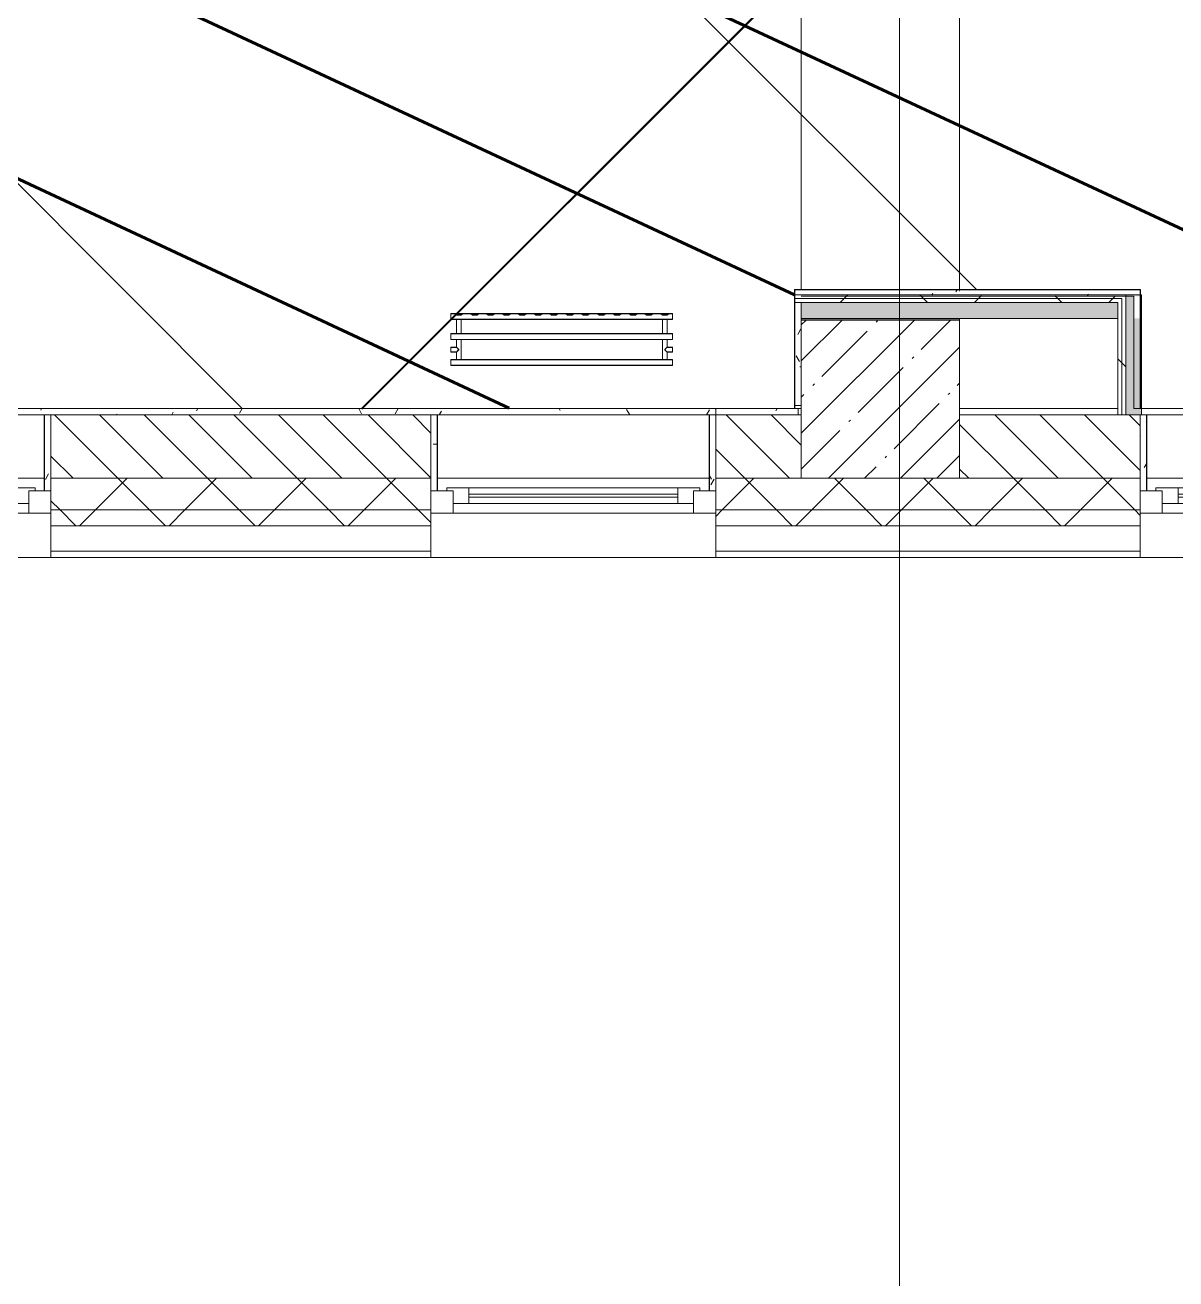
# Model space of a CAD drawing. Header units: millimetres. Extents: x -164500 to 426394, y -23753 to 102118.
# Drawn here: x 226671 to 230305, y 1020 to 4981 of the extents above; entities that cross this region are included whole.
import ezdxf

# ---------------------------------------------------------------- set-up
doc = ezdxf.new("R2010")
doc.units = ezdxf.units.MM
doc.linetypes.add('Осевая', pattern=[6350, 1270, -952.5, 3175, -952.5])
for name, color, linetype, lineweight in [('0) шлифовка', 5, 'Continuous', 60), ('5.3) Л-7 Линолеум 4 вып', 230, 'Continuous', 30), ('A-FLOR', 7, 'Continuous', 9), ('A-GLAZ', 7, 'Continuous', 9), ('A-GLAZ-1', 7, 'Continuous', 5), ('A-WALL', 7, 'Continuous', 5), ('I-WALL', 7, 'Continuous', 5), ('S-COLS', 7, 'Continuous', 9), ('S-COLS-1', 7, 'Continuous', 5), ('Оси', 7, 'Continuous', 9), ('Оси-2', 7, 'Осевая', 9)]:
    doc.layers.add(name, color=color, linetype=linetype, lineweight=lineweight)
for name, color, linetype in [('2) защита вин плитк', 6, 'Continuous'), ('3.1) Наливной пол', 3, 'Continuous'), ('3.2.3) Нал-ой пол 4 вып', 3, 'Continuous')]:
    doc.layers.add(name, color=color, linetype=linetype)
for name, color, linetype, lineweight, true_color in [('A-WALL-1', 9, 'Continuous', 5, 0x808080), ('A-WALL-FNSH-1', 9, 'Continuous', 5, 0x808080), ('M-EQPM-1', 7, 'Continuous', 9, 0xb2b2b2)]:
    doc.layers.add(name, color=color, linetype=linetype, lineweight=lineweight, true_color=true_color)
pattern_1 = [(45, (148772.12, -0.94), (-141.42136, 141.42136), []), (135, (148772.12, -0.94), (-141.42136, -141.42136), [])]
pattern_2 = [(135, (148772.12, -0.94), (-70.71068, -70.71068), [])]
pattern_3 = [(0, (148772.123, -0.94), (243.84, 60.96), [20.117, -162.763, 20.117, -162.763, -975.36]), (0, (148772.123, -0.94), (243.84, 60.96), [-365.76, 20.117, -345.643, 20.117, -162.763, -426.72]), (0, (148772.123, -0.94), (243.84, 60.96), [-914.4, 20.117, -101.803, 20.117, -284.683]), (120, (148863.563, 29.54), (-174.71291, 180.691634), [20.117, -162.763, 20.117, -162.763, -975.36]), (120, (148863.563, 29.54), (-174.71291, 180.691634), [-365.76, 20.117, -345.643, 20.117, -162.763, -426.72]), (120, (148863.563, 29.54), (-174.71291, 180.691634), [-914.4, 20.117, -101.803, 20.117, -284.683]), (240, (148894.043, 151.46), (-69.12709, -241.651634), [20.117, -162.763, 20.117, -162.763, -975.36]), (240, (148894.043, 151.46), (-69.12709, -241.651634), [-365.76, 20.117, -345.643, 20.117, -162.763, -426.72]), (240, (148894.043, 151.46), (-69.12709, -241.651634), [-914.4, 20.117, -101.803, 20.117, -284.683])]
pattern_4 = [(45, (148772.12, -0.94), (-212.132, 212.132), []), (135, (148772.12, -0.94), (-212.132, -212.132), [])]
pattern_5 = [(45, (191173.1, 26476), (-1347.04, 1347.04), [])]
pattern_6 = [(45, (191173.1, 26480), (-1347.04, 1347.04), [])]

# ---------------------------------------------------------------- blocks, each defined once
blk = doc.blocks.new('radiator_prado_classic_z_tip_30_po exemplyaru - Classic Z Тип 30-500-V468-Объем проектирования 2 этажа')
at = {"layer": 'M-EQPM-1'}
for p, q in [((0, 228), (0, 210)), ((700, 228), (0, 228)), ((0, 210), (0, 228)), ((0, 228), (12.5, 228)), ((0, 210), (700, 210)), ((17.8, 210), (0, 210)), ((12.5, 228), (37.5, 228)), ((37.5, 228), (12.5, 228)), ((12.5, 228), (37.5, 228)), ((12.5, 228), (17.5, 223)), ((12.5, 228), (17.5, 223)), ((32.5, 223), (17.5, 223)), ((17.5, 223), (32.5, 223)), ((17.5, 210), (17.5, 164)), ((17.5, 210), (17.5, 164)), ((17.8, 210), (17.5, 210)), ((17.5, 210), (17.8, 210)), ((17.8, 210), (17.5, 210)), ((17.5, 210), (32.5, 210)), ((32.2, 210), (17.8, 210)), ((17.8, 210), (32.2, 210)), ((32.2, 210), (17.8, 210)), ((32.5, 210), (32.2, 210)), ((32.2, 210), (32.5, 210)), ((32.5, 210), (32.2, 210)), ((667.8, 210), (32.2, 210)), ((32.5, 223), (37.5, 228)), ((37.5, 228), (32.5, 223)), ((32.5, 164), (32.5, 210)), ((32.5, 164), (32.5, 210)), ((37.5, 228), (62.5, 228)), ((62.5, 228), (87.5, 228)), ((87.5, 228), (62.5, 228)), ((62.5, 228), (87.5, 228)), ((62.5, 228), (67.5, 223)), ((62.5, 228), (67.5, 223)), ((82.5, 223), (67.5, 223)), ((67.5, 223), (82.5, 223)), ((82.5, 223), (87.5, 228)), ((87.5, 228), (82.5, 223)), ((87.5, 228), (112.5, 228)), ((112.5, 228), (137.5, 228)), ((137.5, 228), (112.5, 228)), ((112.5, 228), (137.5, 228)), ((112.5, 228), (117.5, 223)), ((112.5, 228), (117.5, 223)), ((132.5, 223), (117.5, 223)), ((117.5, 223), (132.5, 223)), ((132.5, 223), (137.5, 228)), ((137.5, 228), (132.5, 223)), ((137.5, 228), (162.5, 228)), ((162.5, 228), (187.5, 228)), ((187.5, 228), (162.5, 228)), ((162.5, 228), (187.5, 228)), ((162.5, 228), (167.5, 223)), ((162.5, 228), (167.5, 223)), ((182.5, 223), (167.5, 223)), ((167.5, 223), (182.5, 223)), ((182.5, 223), (187.5, 228)), ((187.5, 228), (182.5, 223)), ((187.5, 228), (212.5, 228)), ((212.5, 228), (237.5, 228)), ((237.5, 228), (212.5, 228)), ((212.5, 228), (237.5, 228)), ((212.5, 228), (217.5, 223)), ((212.5, 228), (217.5, 223)), ((232.5, 223), (217.5, 223)), ((217.5, 223), (232.5, 223)), ((232.5, 223), (237.5, 228)), ((237.5, 228), (232.5, 223)), ((237.5, 228), (262.5, 228)), ((262.5, 228), (287.5, 228)), ((287.5, 228), (262.5, 228)), ((262.5, 228), (287.5, 228)), ((262.5, 228), (267.5, 223)), ((262.5, 228), (267.5, 223)), ((282.5, 223), (267.5, 223)), ((267.5, 223), (282.5, 223)), ((282.5, 223), (287.5, 228)), ((287.5, 228), (282.5, 223)), ((287.5, 228), (312.5, 228)), ((312.5, 228), (337.5, 228)), ((337.5, 228), (312.5, 228)), ((312.5, 228), (337.5, 228)), ((312.5, 228), (317.5, 223)), ((312.5, 228), (317.5, 223)), ((332.5, 223), (317.5, 223)), ((317.5, 223), (332.5, 223)), ((332.5, 223), (337.5, 228)), ((337.5, 228), (332.5, 223)), ((337.5, 228), (362.5, 228)), ((362.5, 228), (387.5, 228)), ((387.5, 228), (362.5, 228)), ((362.5, 228), (387.5, 228)), ((362.5, 228), (367.5, 223)), ((362.5, 228), (367.5, 223)), ((382.5, 223), (367.5, 223)), ((367.5, 223), (382.5, 223)), ((382.5, 223), (387.5, 228)), ((387.5, 228), (382.5, 223)), ((387.5, 228), (412.5, 228)), ((412.5, 228), (437.5, 228)), ((437.5, 228), (412.5, 228)), ((412.5, 228), (437.5, 228)), ((412.5, 228), (417.5, 223)), ((412.5, 228), (417.5, 223)), ((432.5, 223), (417.5, 223)), ((417.5, 223), (432.5, 223)), ((432.5, 223), (437.5, 228)), ((437.5, 228), (432.5, 223)), ((437.5, 228), (462.5, 228)), ((462.5, 228), (487.5, 228)), ((487.5, 228), (462.5, 228)), ((462.5, 228), (487.5, 228)), ((462.5, 228), (467.5, 223)), ((462.5, 228), (467.5, 223)), ((482.5, 223), (467.5, 223)), ((467.5, 223), (482.5, 223)), ((482.5, 223), (487.5, 228)), ((487.5, 228), (482.5, 223)), ((487.5, 228), (512.5, 228)), ((512.5, 228), (537.5, 228)), ((537.5, 228), (512.5, 228)), ((512.5, 228), (537.5, 228)), ((512.5, 228), (517.5, 223)), ((512.5, 228), (517.5, 223)), ((532.5, 223), (517.5, 223)), ((517.5, 223), (532.5, 223)), ((532.5, 223), (537.5, 228)), ((537.5, 228), (532.5, 223)), ((537.5, 228), (562.5, 228)), ((562.5, 228), (587.5, 228)), ((587.5, 228), (562.5, 228)), ((562.5, 228), (587.5, 228)), ((562.5, 228), (567.5, 223)), ((562.5, 228), (567.5, 223)), ((582.5, 223), (567.5, 223)), ((567.5, 223), (582.5, 223)), ((582.5, 223), (587.5, 228)), ((587.5, 228), (582.5, 223)), ((587.5, 228), (612.5, 228)), ((612.5, 228), (637.5, 228)), ((637.5, 228), (612.5, 228)), ((612.5, 228), (637.5, 228)), ((612.5, 228), (617.5, 223)), ((617.5, 223), (612.5, 228)), ((632.5, 223), (617.5, 223)), ((617.5, 223), (632.5, 223)), ((632.5, 223), (637.5, 228)), ((637.5, 228), (632.5, 223)), ((637.5, 228), (662.5, 228)), ((662.5, 228), (687.5, 228)), ((687.5, 228), (662.5, 228)), ((662.5, 228), (687.5, 228)), ((662.5, 228), (667.5, 223)), ((662.5, 228), (667.5, 223)), ((682.5, 223), (667.5, 223)), ((667.5, 223), (682.5, 223)), ((667.5, 210), (667.5, 164)), ((667.5, 210), (667.5, 164)), ((667.8, 210), (667.5, 210)), ((667.5, 210), (682.5, 210)), ((667.8, 210), (667.5, 210)), ((667.5, 210), (667.8, 210)), ((668.5, 210), (667.8, 210)), ((682.2, 210), (667.8, 210)), ((667.8, 210), (675, 210)), ((669.7, 210), (668.5, 210)), ((671.2, 210), (669.7, 210)), ((673.1, 210), (671.2, 210)), ((675, 210), (673.1, 210)), ((676.9, 210), (675, 210)), ((675, 210), (682.2, 210)), ((678.7, 210), (676.9, 210)), ((680.3, 210), (678.7, 210)), ((681.5, 210), (680.3, 210)), ((682.2, 210), (681.5, 210)), ((682.5, 210), (682.2, 210)), ((682.5, 210), (682.2, 210)), ((682.2, 210), (682.5, 210)), ((700, 210), (682.2, 210)), ((682.5, 223), (687.5, 228)), ((687.5, 228), (682.5, 223)), ((682.5, 164), (682.5, 210)), ((682.5, 164), (682.5, 210)), ((687.5, 228), (700, 228)), ((700, 210), (700, 228)), ((700, 228), (700, 210)), ((700, 164), (0, 164)), ((0, 164), (0, 146)), ((0, 146), (0, 164)), ((0, 164), (17.8, 164)), ((17.8, 164), (17.5, 164)), ((17.5, 164), (17.8, 164)), ((17.8, 164), (17.5, 164)), ((17.5, 164), (32.5, 164)), ((32.2, 164), (17.8, 164)), ((17.8, 164), (32.2, 164)), ((18.5, 164), (17.8, 164)), ((19.7, 164), (18.5, 164)), ((21.3, 164), (19.7, 164)), ((23.1, 164), (21.3, 164)), ((25, 164), (23.1, 164)), ((26.9, 164), (25, 164)), ((28.8, 164), (26.9, 164)), ((30.3, 164), (28.8, 164)), ((32.2, 164), (30.3, 164)), ((32.5, 164), (32.2, 164)), ((32.2, 164), (32.5, 164)), ((32.5, 164), (32.2, 164)), ((32.2, 164), (667.8, 164)), ((667.8, 164), (667.5, 164)), ((667.5, 164), (682.5, 164)), ((667.8, 164), (667.5, 164)), ((667.5, 164), (667.8, 164)), ((668.5, 164), (667.8, 164)), ((682.2, 164), (667.8, 164)), ((667.8, 164), (682.2, 164)), ((669.7, 164), (668.5, 164)), ((671.2, 164), (669.7, 164)), ((673.1, 164), (671.2, 164)), ((675, 164), (673.1, 164)), ((676.9, 164), (675, 164)), ((678.7, 164), (676.9, 164)), ((680.3, 164), (678.7, 164)), ((681.5, 164), (680.3, 164)), ((682.2, 164), (681.5, 164)), ((682.5, 164), (682.2, 164)), ((682.5, 164), (682.2, 164)), ((682.2, 164), (682.5, 164)), ((682.2, 164), (700, 164)), ((700, 146), (700, 164)), ((700, 164), (700, 146)), ((0, 146), (700, 146)), ((18.5, 146), (0, 146)), ((17.5, 121.5), (0, 121.5)), ((17.5, 121.5), (0, 121.5)), ((0, 121.5), (0, 120.5)), ((0, 106.5), (0, 121.5)), ((0, 120.5), (0, 107.5)), ((0, 120.5), (0, 119.3)), ((0, 114), (0, 120.5)), ((0, 120.5), (0, 120.5)), ((0, 119.3), (0, 117.8)), ((17.5, 146), (17.5, 121.5)), ((17.5, 146), (17.5, 121.5)), ((17.5, 146), (18.5, 146)), ((18.5, 146), (17.5, 146)), ((17.5, 146), (18.5, 146)), ((32.5, 146), (17.5, 146)), ((18.5, 146), (32.2, 146)), ((32.2, 146), (18.5, 146)), ((18.5, 146), (32.2, 146)), ((32.2, 146), (32.5, 146)), ((32.5, 146), (32.2, 146)), ((32.2, 146), (32.5, 146)), ((667.8, 146), (32.2, 146)), ((32.5, 82), (32.5, 146)), ((32.5, 82), (32.5, 146)), ((667.5, 146), (667.5, 82)), ((667.5, 146), (667.5, 82)), ((667.5, 146), (667.8, 146)), ((682.5, 146), (667.5, 146)), ((667.5, 146), (667.8, 146)), ((667.8, 146), (667.5, 146)), ((667.8, 146), (681.5, 146)), ((667.8, 146), (669.7, 146)), ((681.5, 146), (667.8, 146)), ((669.7, 146), (673.1, 146)), ((673.1, 146), (681.5, 146)), ((681.5, 146), (682.5, 146)), ((681.5, 146), (682.5, 146)), ((682.5, 146), (681.5, 146)), ((700, 146), (681.5, 146)), ((682.5, 121.5), (682.5, 146)), ((682.5, 121.5), (682.5, 146)), ((700, 121.5), (682.5, 121.5)), ((700, 121.5), (682.5, 121.5)), ((700, 121.5), (700, 106.5)), ((700, 120.5), (700, 121.5)), ((700, 121.5), (700, 120.5)), ((700, 120.5), (700, 121.5)), ((700, 107.5), (700, 120.5)), ((700, 120.5), (700, 107.5)), ((700, 115.9), (700, 120.5)), ((0, 117.8), (0, 115.9)), ((0, 115.9), (0, 114)), ((0, 114), (0, 110.3)), ((0, 107.5), (0, 114)), ((0, 110.3), (0, 108.7)), ((0, 108.7), (0, 107.5)), ((0, 107.5), (0, 106.5)), ((0, 107.5), (0, 107.5)), ((0, 106.5), (17.5, 106.5)), ((0, 106.5), (17.5, 106.5)), ((700, 82), (0, 82)), ((0, 82), (0, 64)), ((0, 64), (0, 82)), ((0, 82), (18.5, 82)), ((17.5, 106.5), (17.5, 82)), ((17.5, 106.5), (17.5, 82)), ((18.5, 82), (17.5, 82)), ((17.5, 82), (18.5, 82)), ((18.5, 82), (17.5, 82)), ((17.5, 82), (32.5, 82)), ((32.2, 82), (18.5, 82)), ((18.5, 82), (32.2, 82)), ((32.2, 82), (18.5, 82)), ((32.5, 82), (32.2, 82)), ((32.2, 82), (32.5, 82)), ((32.5, 82), (32.2, 82)), ((32.2, 82), (667.8, 82)), ((667.8, 82), (667.5, 82)), ((667.5, 82), (682.5, 82)), ((667.8, 82), (667.5, 82)), ((667.5, 82), (667.8, 82)), ((673.1, 82), (667.8, 82)), ((668.5, 82), (667.8, 82)), ((667.8, 82), (681.5, 82)), ((671.2, 82), (668.5, 82)), ((675, 82), (671.2, 82)), ((675, 82), (673.1, 82)), ((676.9, 82), (675, 82)), ((678.7, 82), (675, 82)), ((678.7, 82), (676.9, 82)), ((680.3, 82), (678.7, 82)), ((681.5, 82), (678.7, 82)), ((681.5, 82), (680.3, 82)), ((682.5, 82), (681.5, 82)), ((682.5, 82), (681.5, 82)), ((681.5, 82), (682.5, 82)), ((681.5, 82), (700, 82)), ((682.5, 82), (682.5, 106.5)), ((682.5, 106.5), (700, 106.5)), ((682.5, 82), (682.5, 106.5)), ((682.5, 106.5), (700, 106.5)), ((700, 107.5), (700, 115.9)), ((700, 106.5), (700, 107.5)), ((700, 107.5), (700, 106.5)), ((700, 106.5), (700, 107.5)), ((700, 64), (700, 82)), ((700, 82), (700, 64)), ((700, 64), (0, 64)), ((0, 64), (700, 64))]:
    blk.add_line(p, q, dxfattribs=at)
for points, knots in [([(18.5, 120.5), (18.4, 120.6), (18.3, 120.7), (18.1, 120.9), (17.9, 121.1), (17.8, 121.2), (17.7, 121.3), (17.5, 121.5), (17.5, 121.5), (17.5, 121.5)], [0.7142857, 0.7142857, 0.7142857, 0.7142857, 0.75, 0.7857143, 0.8214286, 0.8571429, 0.8928571, 0.9285714, 1, 1, 1, 1]), ([(17.5, 121.5), (17.5, 121.5), (17.5, 121.5), (17.7, 121.3), (17.8, 121.2), (17.9, 121.1), (18.1, 120.9), (18.3, 120.7), (18.4, 120.6), (18.5, 120.5)], [0, 0, 0, 0, 0.0714286, 0.1071429, 0.1428571, 0.1785714, 0.2142857, 0.25, 0.2857143, 0.2857143, 0.2857143, 0.2857143]), ([(17.5, 121.5), (17.5, 121.5), (17.5, 121.5), (17.7, 121.3), (17.8, 121.2), (17.9, 121.1), (18.1, 120.9), (18.3, 120.7), (18.4, 120.6), (18.5, 120.5)], [0, 0, 0, 0, 0.0714286, 0.1071429, 0.1428571, 0.1785714, 0.2142857, 0.25, 0.2857143, 0.2857143, 0.2857143, 0.2857143]), ([(25, 114), (24.5, 114.5), (23.6, 115.4), (22.4, 116.6), (21.6, 117.4), (21.1, 117.9), (20.8, 118.2), (20.5, 118.5), (20.2, 118.8), (19.8, 119.1), (19.6, 119.4), (19.3, 119.7), (19, 120), (18.7, 120.3), (18.5, 120.5), (18.3, 120.7), (18.1, 120.9), (17.9, 121.1), (17.8, 121.2), (17.7, 121.3), (17.5, 121.5), (17.5, 121.5), (17.5, 121.5)], [0, 0, 0, 0, 0.142857, 0.285714, 0.357143, 0.392857, 0.428571, 0.464286, 0.5, 0.535714, 0.571429, 0.607143, 0.642857, 0.678571, 0.714286, 0.75, 0.785714, 0.821429, 0.857143, 0.892857, 0.928571, 1, 1, 1, 1]), ([(22.1, 116.9), (21.9, 117.1), (21.6, 117.4), (21.1, 117.9), (20.8, 118.2), (20.5, 118.5), (20.2, 118.8), (19.9, 119.2), (19.7, 119.3), (19.6, 119.4)], [0.2857143, 0.2857143, 0.2857143, 0.2857143, 0.3571429, 0.3928571, 0.4285714, 0.4642857, 0.5, 0.5357143, 0.5714286, 0.5714286, 0.5714286, 0.5714286]), ([(19.6, 119.4), (19.7, 119.3), (19.9, 119.2), (20.3, 118.7), (20.7, 118.3), (21.1, 117.9), (21.6, 117.4), (21.9, 117.1), (22.1, 116.9)], [0.4285714, 0.4285714, 0.4285714, 0.4285714, 0.4642857, 0.5, 0.5714286, 0.6071429, 0.6428571, 0.7142857, 0.7142857, 0.7142857, 0.7142857]), ([(19.6, 119.4), (19.7, 119.3), (19.8, 119.1), (20.3, 118.7), (20.7, 118.3), (21.1, 117.9), (21.6, 117.4), (21.9, 117.1), (22.1, 116.9)], [0.4285714, 0.4285714, 0.4285714, 0.4285714, 0.4642857, 0.5, 0.5714286, 0.6071429, 0.6428571, 0.7142857, 0.7142857, 0.7142857, 0.7142857]), ([(675, 114), (675.5, 114.5), (676.4, 115.4), (677.6, 116.6), (678.4, 117.4), (678.9, 117.9), (679.2, 118.2), (679.5, 118.5), (679.8, 118.8), (680.1, 119.2), (680.4, 119.4), (680.7, 119.7), (681, 120), (681.3, 120.3), (681.5, 120.5), (681.7, 120.7), (681.9, 120.9), (682.1, 121.1), (682.2, 121.2), (682.3, 121.3), (682.5, 121.5), (682.5, 121.5), (682.5, 121.5)], [0, 0, 0, 0, 0.142857, 0.285714, 0.357143, 0.392857, 0.428571, 0.464286, 0.5, 0.535714, 0.571429, 0.607143, 0.642857, 0.678571, 0.714286, 0.75, 0.785714, 0.821429, 0.857143, 0.892857, 0.928571, 1, 1, 1, 1]), ([(680.4, 119.4), (680.3, 119.3), (680.1, 119.2), (679.7, 118.7), (679.3, 118.3), (678.9, 117.9), (678.4, 117.4), (678.1, 117.1), (677.9, 116.9)], [0.4285714, 0.4285714, 0.4285714, 0.4285714, 0.4642857, 0.5, 0.5714286, 0.6071429, 0.6428571, 0.7142857, 0.7142857, 0.7142857, 0.7142857]), ([(680.4, 119.4), (680.3, 119.3), (680.1, 119.2), (679.7, 118.7), (679.3, 118.3), (678.9, 117.9), (678.4, 117.4), (678.1, 117.1), (677.9, 116.9)], [0.4285714, 0.4285714, 0.4285714, 0.4285714, 0.4642857, 0.5, 0.5714286, 0.6071429, 0.6428571, 0.7142857, 0.7142857, 0.7142857, 0.7142857]), ([(677.9, 116.9), (678.1, 117.1), (678.4, 117.4), (678.9, 117.9), (679.2, 118.2), (679.5, 118.5), (679.8, 118.8), (680.1, 119.2), (680.3, 119.3), (680.4, 119.4)], [0.2857143, 0.2857143, 0.2857143, 0.2857143, 0.3571429, 0.3928571, 0.4285714, 0.4642857, 0.5, 0.5357143, 0.5714286, 0.5714286, 0.5714286, 0.5714286]), ([(682.5, 121.5), (682.5, 121.5), (682.5, 121.5), (682.3, 121.3), (682.2, 121.2), (682.1, 121.1), (681.9, 120.9), (681.7, 120.7), (681.6, 120.6), (681.5, 120.5)], [0, 0, 0, 0, 0.0714286, 0.1071429, 0.1428571, 0.1785714, 0.2142857, 0.25, 0.2857143, 0.2857143, 0.2857143, 0.2857143]), ([(682.5, 121.5), (682.5, 121.5), (682.5, 121.5), (682.3, 121.3), (682.2, 121.2), (682.1, 121.1), (681.9, 120.9), (681.7, 120.7), (681.6, 120.6), (681.5, 120.5)], [0, 0, 0, 0, 0.0714286, 0.1071429, 0.1428571, 0.1785714, 0.2142857, 0.25, 0.2857143, 0.2857143, 0.2857143, 0.2857143]), ([(681.5, 120.5), (681.6, 120.6), (681.7, 120.7), (681.9, 120.9), (682.1, 121.1), (682.2, 121.2), (682.3, 121.3), (682.5, 121.5), (682.5, 121.5), (682.5, 121.5)], [0.7142857, 0.7142857, 0.7142857, 0.7142857, 0.75, 0.7857143, 0.8214286, 0.8571429, 0.8928571, 0.9285714, 1, 1, 1, 1]), ([(17.5, 106.5), (17.5, 106.5), (17.5, 106.5), (17.7, 106.7), (17.8, 106.8), (17.9, 106.9), (18.1, 107.1), (18.3, 107.3), (18.5, 107.5), (18.7, 107.7), (19, 108), (19.3, 108.3), (19.6, 108.6), (19.8, 108.9), (20.3, 109.3), (20.7, 109.7), (21.1, 110.1), (21.6, 110.6), (22.4, 111.4), (23.6, 112.6), (24.5, 113.5), (25, 114)], [0, 0, 0, 0, 0.071429, 0.107143, 0.142857, 0.178571, 0.214286, 0.25, 0.285714, 0.321429, 0.357143, 0.392857, 0.428571, 0.464286, 0.5, 0.571429, 0.607143, 0.642857, 0.714286, 0.857143, 1, 1, 1, 1]), ([(17.5, 106.5), (17.5, 106.5), (17.5, 106.5), (17.7, 106.7), (17.8, 106.8), (17.9, 106.9), (18.1, 107.1), (18.3, 107.3), (18.4, 107.4), (18.5, 107.5)], [0, 0, 0, 0, 0.0714286, 0.1071429, 0.1428571, 0.1785714, 0.2142857, 0.25, 0.2857143, 0.2857143, 0.2857143, 0.2857143]), ([(18.5, 107.5), (18.4, 107.4), (18.3, 107.3), (18.1, 107.1), (17.9, 106.9), (17.8, 106.8), (17.7, 106.7), (17.5, 106.5), (17.5, 106.5), (17.5, 106.5)], [0.7142857, 0.7142857, 0.7142857, 0.7142857, 0.75, 0.7857143, 0.8214286, 0.8571429, 0.8928571, 0.9285714, 1, 1, 1, 1]), ([(18.5, 107.5), (18.4, 107.4), (18.3, 107.3), (18.1, 107.1), (17.9, 106.9), (17.8, 106.8), (17.7, 106.7), (17.5, 106.5), (17.5, 106.5), (17.5, 106.5)], [0.7142857, 0.7142857, 0.7142857, 0.7142857, 0.75, 0.7857143, 0.8214286, 0.8571429, 0.8928571, 0.9285714, 1, 1, 1, 1]), ([(19.6, 108.6), (19.7, 108.7), (19.9, 108.8), (20.3, 109.3), (20.7, 109.7), (21.1, 110.1), (21.6, 110.6), (21.9, 110.9), (22.1, 111.1)], [0.4285714, 0.4285714, 0.4285714, 0.4285714, 0.4642857, 0.5, 0.5714286, 0.6071429, 0.6428571, 0.7142857, 0.7142857, 0.7142857, 0.7142857]), ([(22.1, 111.1), (21.9, 110.9), (21.6, 110.6), (21.1, 110.1), (20.8, 109.8), (20.5, 109.5), (20.2, 109.2), (19.9, 108.8), (19.7, 108.7), (19.6, 108.6)], [0.2857143, 0.2857143, 0.2857143, 0.2857143, 0.3571429, 0.3928571, 0.4285714, 0.4642857, 0.5, 0.5357143, 0.5714286, 0.5714286, 0.5714286, 0.5714286]), ([(22.1, 111.1), (21.9, 110.9), (21.6, 110.6), (21.1, 110.1), (20.8, 109.8), (20.5, 109.5), (20.2, 109.2), (19.8, 108.9), (19.7, 108.7), (19.6, 108.6)], [0.2857143, 0.2857143, 0.2857143, 0.2857143, 0.3571429, 0.3928571, 0.4285714, 0.4642857, 0.5, 0.5357143, 0.5714286, 0.5714286, 0.5714286, 0.5714286]), ([(682.5, 106.5), (682.5, 106.5), (682.5, 106.5), (682.3, 106.7), (682.2, 106.8), (682.1, 106.9), (681.9, 107.1), (681.7, 107.3), (681.5, 107.5), (681.3, 107.7), (681, 108), (680.7, 108.3), (680.4, 108.6), (680.1, 108.8), (679.7, 109.3), (679.3, 109.7), (678.9, 110.1), (678.4, 110.6), (677.6, 111.4), (676.4, 112.6), (675.5, 113.5), (675, 114)], [0, 0, 0, 0, 0.071429, 0.107143, 0.142857, 0.178571, 0.214286, 0.25, 0.285714, 0.321429, 0.357143, 0.392857, 0.428571, 0.464286, 0.5, 0.571429, 0.607143, 0.642857, 0.714286, 0.857143, 1, 1, 1, 1]), ([(677.9, 111.1), (678.1, 110.9), (678.4, 110.6), (678.9, 110.1), (679.1, 109.9), (679.2, 109.8)], [0.2857143, 0.2857143, 0.2857143, 0.2857143, 0.3571429, 0.3928571, 0.4285714, 0.4285714, 0.4285714, 0.4285714]), ([(677.9, 111.1), (678.1, 110.9), (678.4, 110.6), (678.9, 110.1), (679.1, 109.9), (679.2, 109.8)], [0.2857143, 0.2857143, 0.2857143, 0.2857143, 0.3571429, 0.3928571, 0.4285714, 0.4285714, 0.4285714, 0.4285714]), ([(680.4, 108.6), (680.3, 108.7), (680.1, 108.8), (679.7, 109.3), (679.3, 109.7), (678.9, 110.1), (678.4, 110.6), (678.1, 110.9), (677.9, 111.1)], [0.4285714, 0.4285714, 0.4285714, 0.4285714, 0.4642857, 0.5, 0.5714286, 0.6071429, 0.6428571, 0.7142857, 0.7142857, 0.7142857, 0.7142857]), ([(681.5, 107.5), (681.6, 107.4), (681.7, 107.3), (681.9, 107.1), (682.1, 106.9), (682.2, 106.8), (682.3, 106.7), (682.5, 106.5), (682.5, 106.5), (682.5, 106.5)], [0.7142857, 0.7142857, 0.7142857, 0.7142857, 0.75, 0.7857143, 0.8214286, 0.8571429, 0.8928571, 0.9285714, 1, 1, 1, 1]), ([(681.5, 107.5), (681.6, 107.4), (681.7, 107.3), (681.9, 107.1), (682.1, 106.9), (682.2, 106.8), (682.3, 106.7), (682.5, 106.5), (682.5, 106.5), (682.5, 106.5)], [0.7142857, 0.7142857, 0.7142857, 0.7142857, 0.75, 0.7857143, 0.8214286, 0.8571429, 0.8928571, 0.9285714, 1, 1, 1, 1]), ([(682.5, 106.5), (682.5, 106.5), (682.5, 106.5), (682.3, 106.7), (682.2, 106.8), (682.1, 106.9), (681.9, 107.1), (681.7, 107.3), (681.6, 107.4), (681.5, 107.5)], [0, 0, 0, 0, 0.0714286, 0.1071429, 0.1428571, 0.1785714, 0.2142857, 0.25, 0.2857143, 0.2857143, 0.2857143, 0.2857143])]:
    blk.add_open_spline(points, degree=3, knots=knots, dxfattribs=at)
for points in [[(19.6, 119.4), (19.5, 119.5), (19.3, 119.7), (19, 120), (18.7, 120.3), (18.6, 120.4), (18.5, 120.5)], [(18.5, 120.5), (18.6, 120.4), (18.7, 120.3), (19, 120), (19.3, 119.7), (19.5, 119.5), (19.6, 119.4)], [(18.5, 120.5), (18.6, 120.4), (18.7, 120.3), (19, 120), (19.3, 119.7), (19.5, 119.5), (19.6, 119.4)], [(681.5, 120.5), (681.4, 120.4), (681.3, 120.3), (681, 120), (680.7, 119.7), (680.5, 119.5), (680.4, 119.4)], [(681.5, 120.5), (681.4, 120.4), (681.3, 120.3), (681, 120), (680.7, 119.7), (680.5, 119.5), (680.4, 119.4)], [(680.4, 119.4), (680.5, 119.5), (680.7, 119.7), (681, 120), (681.3, 120.3), (681.4, 120.4), (681.5, 120.5)], [(18.5, 107.5), (18.6, 107.6), (18.7, 107.7), (19, 108), (19.3, 108.3), (19.5, 108.5), (19.6, 108.6)], [(19.6, 108.6), (19.5, 108.5), (19.3, 108.3), (19, 108), (18.7, 107.7), (18.6, 107.6), (18.5, 107.5)], [(19.6, 108.6), (19.5, 108.5), (19.3, 108.3), (19, 108), (18.7, 107.7), (18.6, 107.6), (18.5, 107.5)], [(25, 114), (24.5, 114.5), (23.6, 115.4), (22.6, 116.4), (22.1, 116.9)], [(22.1, 116.9), (22.6, 116.4), (23.6, 115.4), (24.5, 114.5), (25, 114)], [(22.1, 116.9), (22.6, 116.4), (23.6, 115.4), (24.5, 114.5), (25, 114)], [(22.1, 111.1), (22.6, 111.6), (23.6, 112.6), (24.5, 113.5), (25, 114)], [(25, 114), (24.5, 113.5), (23.6, 112.6), (22.6, 111.6), (22.1, 111.1)], [(25, 114), (24.5, 113.5), (23.6, 112.6), (22.6, 111.6), (22.1, 111.1)], [(677.9, 116.9), (677.4, 116.4), (676.4, 115.4), (675.5, 114.5), (675, 114)], [(677.9, 116.9), (677.4, 116.4), (676.4, 115.4), (675.5, 114.5), (675, 114)], [(675, 114), (675.5, 114.5), (676.4, 115.4), (677.4, 116.4), (677.9, 116.9)], [(675, 114), (675.5, 113.5), (676.4, 112.6), (677.4, 111.6), (677.9, 111.1)], [(675, 114), (675.5, 113.5), (676.4, 112.6), (677.4, 111.6), (677.9, 111.1)], [(677.9, 111.1), (677.4, 111.6), (676.4, 112.6), (675.5, 113.5), (675, 114)], [(679.2, 109.8), (679.3, 109.7), (679.5, 109.5), (679.8, 109.2), (680.1, 108.8), (680.3, 108.7), (680.4, 108.6)], [(679.2, 109.8), (679.3, 109.7), (679.5, 109.5), (679.8, 109.2), (680.1, 108.8), (680.3, 108.7), (680.4, 108.6)], [(680.4, 108.6), (680.5, 108.5), (680.7, 108.3), (681, 108), (681.3, 107.7), (681.4, 107.6), (681.5, 107.5)], [(680.4, 108.6), (680.5, 108.5), (680.7, 108.3), (681, 108), (681.3, 107.7), (681.4, 107.6), (681.5, 107.5)], [(681.5, 107.5), (681.4, 107.6), (681.3, 107.7), (681, 108), (680.7, 108.3), (680.5, 108.5), (680.4, 108.6)]]:
    blk.add_open_spline(points, degree=3, dxfattribs=at)
blk = doc.blocks.new('BSC_Колонна _Прямоугольная - 500х500-V292-Объем проектирования 2 этажа')
at = {"layer": 'S-COLS-1'}
h = blk.add_hatch(dxfattribs=at)
h.set_pattern_fill('FP_18', color=256, style=0, pattern_type=2)
h.set_pattern_definition([(45, (-80600, -3800), (-114.04925, 114.04925), []), (45, (-80485.95, -3800), (-114.04925, 114.04925), [201.613, -40.323, 6.706, -33.617])])
h.paths.add_polyline_path([(250, -250), (250, 250), (-250, 250), (-250, -250)])
for p, q in [((250, 250), (-250, 250)), ((-250, 250), (-250, -250)), ((250, -250), (250, 250)), ((-250, -250), (250, -250))]:
    blk.add_line(p, q, dxfattribs=at)
blk = doc.blocks.new('120_Окно_СКБ_2Ст - 120_Окно_СКБ_2Ст 2700х2500 _мал створка слева_-22808065-Объем проектирования 2 этажа')
at = {"layer": 'A-GLAZ'}
for p, q in [((-1350, -75), (-1350, -5)), ((-1350, -5), (-1280, -5)), ((-1280, -5), (-1280, -75)), ((-520, -35), (-1280, -35)), ((-1280, -35), (-1280, -75)), ((-1230, -85), (-1230, -35)), ((-570, -85), (-570, -35)), ((-520, -75), (-520, -5)), ((-520, -5), (-450, -5)), ((-520, -75), (-520, -35)), ((-450, -5), (-450, -75)), ((1280, -35), (-450, -35)), ((-450, -35), (-450, -75)), ((-400, -85), (-400, -35)), ((1230, -85), (1230, -35)), ((1280, -75), (1280, -5)), ((1280, -5), (1350, -5)), ((1280, -75), (1280, -35)), ((1350, -5), (1350, -75)), ((-1280, -75), (-1350, -75)), ((-1280, -75), (-1300, -75)), ((-1300, -75), (-1300, -85)), ((-450, -75), (-520, -75)), ((-500, -75), (-520, -75)), ((-500, -85), (-500, -75)), ((-450, -75), (-470, -75)), ((-470, -75), (-470, -85)), ((1350, -75), (1280, -75)), ((1300, -75), (1280, -75)), ((1300, -85), (1300, -75)), ((-1300, -85), (-500, -85)), ((-500, -85), (-1300, -85)), ((-470, -85), (1300, -85)), ((1300, -85), (-470, -85))]:
    blk.add_line(p, q, dxfattribs=at)
at = {"layer": 'A-GLAZ-1'}
for p, q in [((1350, -5), (-1350, -5)), ((-1330, -75), (-1300, -75)), ((-1230, -55), (-570, -55)), ((-570, -65), (-1230, -65)), ((-500, -75), (-470, -75)), ((-400, -55), (1230, -55)), ((1230, -65), (-400, -65)), ((1300, -75), (1330, -75))]:
    blk.add_line(p, q, dxfattribs=at)
blk = doc.blocks.new('120_Окно_СКБ_1Ст - 120_Окно_СКБ_1Ст 900х2500_h_-19906150-Объем проектирования 2 этажа')
at = {"layer": 'A-GLAZ'}
for p, q in [((-450, -75), (-450, -5)), ((-450, -5), (-380, -5)), ((-380, -5), (-380, -75)), ((380, -35), (-380, -35)), ((-380, -35), (-380, -75)), ((-330, -85), (-330, -35)), ((330, -85), (330, -35)), ((380, -75), (380, -5)), ((380, -5), (450, -5)), ((380, -75), (380, -35)), ((450, -5), (450, -75)), ((-380, -75), (-450, -75)), ((-380, -75), (-400, -75)), ((-400, -75), (-400, -85)), ((450, -75), (380, -75)), ((400, -75), (380, -75)), ((400, -85), (400, -75)), ((-400, -85), (400, -85)), ((400, -85), (-400, -85))]:
    blk.add_line(p, q, dxfattribs=at)
at = {"layer": 'A-GLAZ-1'}
for p, q in [((450, -5), (-450, -5)), ((-430, -75), (-400, -75)), ((-330, -55), (330, -55)), ((330, -65), (-330, -65)), ((400, -75), (430, -75))]:
    blk.add_line(p, q, dxfattribs=at)

msp = doc.modelspace()

# ---------------------------------------------------------------- hatches: boundary and pattern name
at = {"layer": '0) шлифовка', "true_color": 0x2776bb}
h = msp.add_hatch(dxfattribs=at)
h.set_pattern_fill('ANSI31', color=152, scale=222, angle=110)
h.set_pattern_definition([(155, (191173.1, 26480), (-297.882, -638.811), [])])
h.paths.add_polyline_path([(233231.123, 10879), (230901.623, 10879), (230901.623, 10872), (229102.123, 10872), (229101.123, 10872), (229101.123, 11329), (224773.123, 11329), (224773.123, 10879), (224493.123, 10879), (224493.123, 10792.29), (224493.123, 4146), (225047.511, 4146), (225047.511, 3771), (229101.123, 3771), (229101.123, 4146), (230197.123, 4146), (230197.123, 3771), (232951.123, 3771), (232951.123, 4141), (233231.123, 4141)])
at = {"layer": '2) защита вин плитк'}
h = msp.add_hatch(dxfattribs=at)
h.set_pattern_fill('ANSI31', color=256, scale=600)
h.set_pattern_definition(pattern_6)
h.paths.add_polyline_path([(233231.123, 10879), (230901.623, 10879), (230901.623, 10872), (229102.123, 10872), (229101.123, 10872), (229101.123, 11329), (224773.123, 11329), (224773.123, 10879), (224493.123, 10879), (224493.123, 10792.29), (224493.123, 4146), (225047.511, 4146), (225047.511, 3771), (229101.123, 3771), (229101.123, 4146), (230197.123, 4146), (230197.123, 3771), (232951.123, 3771), (232951.123, 4141), (233231.123, 4141)])
h = msp.add_hatch(dxfattribs=at)
h.set_pattern_fill('ANSI31', color=256, scale=600)
h.set_pattern_definition(pattern_5)
h.paths.add_polyline_path([(233231.123, 10875.086), (230901.623, 10875.086), (230901.623, 10868.086), (229102.123, 10868.086), (229101.123, 10868.086), (229101.123, 11325.087), (224773.123, 11325.087), (224773.123, 10875.086), (224493.123, 10875.086), (224493.123, 10788.376), (224493.123, 4142.086), (225047.511, 4142.086), (225047.511, 3767.086), (229101.123, 3767.086), (229101.123, 4142.086), (230197.123, 4142.086), (230197.123, 3767.086), (232951.123, 3767.086), (232951.123, 4137.086), (233231.123, 4137.086)])
at = {"layer": '3.1) Наливной пол'}
h = msp.add_hatch(dxfattribs=at)
h.set_pattern_fill('ANSI31', color=256, scale=600)
h.set_pattern_definition(pattern_5)
h.paths.add_polyline_path([(233231.123, 10875.086), (230901.623, 10875.086), (230901.623, 10868.086), (229102.123, 10868.086), (229101.123, 10868.086), (229101.123, 11325.087), (224773.123, 11325.087), (224773.123, 10875.086), (224493.123, 10875.086), (224493.123, 10788.376), (224493.123, 4142.086), (225047.511, 4142.086), (225047.511, 3767.086), (229101.123, 3767.086), (229101.123, 4142.086), (230197.123, 4142.086), (230197.123, 3767.086), (232951.123, 3767.086), (232951.123, 4137.086), (233231.123, 4137.086)])
at = {"layer": '3.2.3) Нал-ой пол 4 вып'}
h = msp.add_hatch(dxfattribs=at)
h.set_pattern_fill('ANSI31', color=256, scale=600)
h.set_pattern_definition(pattern_6)
h.paths.add_polyline_path([(233231.123, 10879), (230901.623, 10879), (230901.623, 10872), (229102.123, 10872), (229101.123, 10872), (229101.123, 11329), (224773.123, 11329), (224773.123, 10879), (224493.123, 10879), (224493.123, 10792.29), (224493.123, 4146), (225047.511, 4146), (225047.511, 3771), (229101.123, 3771), (229101.123, 4146), (230197.123, 4146), (230197.123, 3771), (232951.123, 3771), (232951.123, 4141), (233231.123, 4141)])
at = {"layer": '5.3) Л-7 Линолеум 4 вып'}
h = msp.add_hatch(dxfattribs=at)
h.set_pattern_fill('ANSI37', color=256, scale=600)
h.set_pattern_definition([(45, (191173.1, 26480), (-1347.04, 1347.04), []), (135, (191173.1, 26480), (-1347.04, -1347.04), [])])
h.paths.add_polyline_path([(233231.123, 10879), (230901.623, 10879), (230901.623, 10872), (229102.123, 10872), (229101.123, 10872), (229101.123, 11329), (224773.123, 11329), (224773.123, 10879), (224493.123, 10879), (224493.123, 10792.29), (224493.123, 4146), (225047.511, 4146), (225047.511, 3771), (229101.123, 3771), (229101.123, 4146), (230197.123, 4146), (230197.123, 3771), (232951.123, 3771), (232951.123, 4141), (233231.123, 4141)])
at = {"layer": 'A-WALL'}
h = msp.add_hatch(dxfattribs=at)
h.set_pattern_fill('FP_2', color=256, style=0, pattern_type=2)
h.set_pattern_definition(pattern_2)
h.paths.add_polyline_path([(229107.72, 3549.059), (229122.123, 3549.059), (229122.123, 3749.058), (228852.123, 3749.058), (228852.123, 3549.059)])
h.paths.add_polyline_path([(224762.123, 3549.059), (225852.123, 3549.059), (225852.123, 3749.058), (224752.123, 3749.058), (224752.123, 3549.059)])
h.paths.add_polyline_path([(227952.123, 3549.059), (227952.123, 3749.058), (226752.123, 3749.058), (226752.123, 3549.059), (227662.252, 3549.059)])
h = msp.add_hatch(dxfattribs=at)
h.set_pattern_fill('FP_2', color=256, style=0, pattern_type=2)
h.set_pattern_definition(pattern_2)
h.paths.add_polyline_path([(232952.123, 3549.059), (232952.123, 3749.058), (232892.123, 3749.058), (232892.123, 3549.059)])
h.paths.add_polyline_path([(229622.123, 3549.059), (230192.123, 3549.059), (230192.123, 3749.058), (229622.123, 3749.058), (229622.123, 3669.987)])
h = msp.add_hatch(dxfattribs=at)
h.set_pattern_fill('FP_24', color=256, style=0, pattern_type=2)
h.set_pattern_definition(pattern_1)
h.paths.add_polyline_path([(232972.123, 3449.059), (233472.123, 3449.059), (233472.123, 3549.058), (232892.123, 3549.058), (232892.123, 3449.059), (232952.123, 3449.059)])
h.paths.add_polyline_path([(230192.123, 3449.059), (230192.123, 3549.058), (228852.123, 3549.058), (228852.123, 3449.059), (229622.123, 3449.059)])
h.paths.add_polyline_path([(226752.123, 3449.059), (227952.123, 3449.059), (227952.123, 3549.058), (226752.123, 3549.058)])
h.paths.add_polyline_path([(224762.123, 3449.059), (225852.123, 3449.059), (225852.123, 3549.058), (224472.123, 3549.058), (224472.123, 3449.059), (224752.123, 3449.059)])
h = msp.add_hatch(dxfattribs=at)
h.set_pattern_fill('FP_24', color=256, style=0, pattern_type=2)
h.set_pattern_definition(pattern_1)
h.paths.add_polyline_path([(233481.357, 3399.059), (233572.123, 3399.059), (233572.123, 3449.059), (232892.123, 3449.059), (232892.123, 3399.059), (233472.123, 3399.059)])
h.paths.add_polyline_path([(230192.123, 3399.059), (230192.123, 3449.059), (228852.123, 3449.059), (228852.123, 3399.059), (229622.123, 3399.059)])
h.paths.add_polyline_path([(227952.123, 3399.059), (227952.123, 3449.059), (226752.123, 3449.059), (226752.123, 3399.059), (227662.252, 3399.059)])
h.paths.add_polyline_path([(224652.123, 3399.059), (225852.123, 3399.059), (225852.123, 3449.059), (224472.123, 3449.059), (224472.123, 3399.059), (224625.123, 3399.059)])
at = {"layer": 'I-WALL'}
h = msp.add_hatch(dxfattribs=at)
h.set_pattern_fill('FP_191', color=256, style=0, pattern_type=2)
h.set_pattern_definition(pattern_3)
h.paths.add_polyline_path([(229107.72, 3779.059), (229122.123, 3779.059), (229122.123, 4104.059), (229102.123, 4104.059), (229102.123, 3779.059)])
h.paths.add_polyline_path([(229107.72, 4129.059), (229122.123, 4129.059), (229122.123, 4144.059), (229102.123, 4142.12), (229102.123, 4129.059)])
h = msp.add_hatch(dxfattribs=at)
h.set_pattern_fill('FP_192', color=256, style=0, pattern_type=2)
h.set_pattern_definition(pattern_4)
h.paths.add_polyline_path([(229102.123, 4116.559), (230147.123, 4116.559), (230147.123, 4124.059), (229830.455, 4125.686), (229102.123, 4129.059)])
h = msp.add_hatch(dxfattribs=at)
h.set_pattern_fill('FP_191', color=256, style=0, pattern_type=2)
h.set_pattern_definition(pattern_3)
h.paths.add_polyline_path([(230142.123, 4124.059), (230172.123, 4124.059), (230177.123, 4129.059), (230192.123, 4129.059), (230192.123, 4144.059), (229122.123, 4144.059), (229122.123, 4129.059), (230142.266, 4124.201)])
h = msp.add_hatch(color=256, dxfattribs=at)
h.paths.add_polyline_path([(230172.123, 4124.059), (230192.123, 4124.059), (230192.123, 4054.059), (230172.123, 4054.059), (230172.123, 4122.809)])
h.paths.add_polyline_path([(230147.123, 3749.059), (230197.123, 3749.059), (230197.123, 4129.059), (230177.123, 4129.059), (230172.123, 4124.059), (230147.123, 4124.059), (230147.123, 3769.059)])
h = msp.add_hatch(dxfattribs=at)
h.set_pattern_fill('FP_192', color=256, style=0, pattern_type=2)
h.set_pattern_definition(pattern_4)
h.paths.add_polyline_path([(230134.623, 4104.059), (230134.623, 4116.559), (229102.123, 4116.559), (229102.123, 4104.059), (230122.123, 4104.059)])
msp.add_hatch(color=256, dxfattribs=at).paths.add_polyline_path([(230122.123, 4054.059), (230122.123, 4104.059), (229122.123, 4104.059), (229122.123, 4054.059), (229830.455, 4054.059)])
h = msp.add_hatch(dxfattribs=at)
h.set_pattern_fill('FP_192', color=256, style=0, pattern_type=2)
h.set_pattern_definition(pattern_4)
h.paths.add_polyline_path([(230122.123, 3749.059), (230134.623, 3749.059), (230134.623, 4104.059), (230122.123, 4104.059), (230122.123, 3769.059)])
h = msp.add_hatch(dxfattribs=at)
h.set_pattern_fill('FP_192', color=256, style=0, pattern_type=2)
h.set_pattern_definition(pattern_4)
h.paths.add_polyline_path([(230134.623, 3749.059), (230147.123, 3749.059), (230147.123, 4116.559), (230134.623, 4116.559), (230134.623, 3769.059)])
h = msp.add_hatch(dxfattribs=at)
h.set_pattern_fill('FP_191', color=256, style=0, pattern_type=2)
h.set_pattern_definition(pattern_3)
h.paths.add_polyline_path([(229107.72, 3749.059), (229112.123, 3749.059), (229112.123, 3769.059), (225026.511, 3769.059), (225026.511, 3749.059), (228746.353, 3749.059)])
h = msp.add_hatch(dxfattribs=at)
h.set_pattern_fill('FP_191', color=256, style=0, pattern_type=2)
h.set_pattern_definition(pattern_3)
h.paths.add_polyline_path([(232721.392, 3749.059), (232952.123, 3749.059), (232952.123, 3769.059), (230197.123, 3769.059), (230197.123, 3749.059), (232360.025, 3749.059)])
h = msp.add_hatch(dxfattribs=at)
h.set_pattern_fill('FP_191', color=256, style=0, pattern_type=2)
h.set_pattern_definition(pattern_3)
h.paths.add_polyline_path([(226752.123, 3509.059), (226752.123, 3749.058), (226732.123, 3749.058), (226732.123, 3509.059)])
h = msp.add_hatch(dxfattribs=at)
h.set_pattern_fill('FP_191', color=256, style=0, pattern_type=2)
h.set_pattern_definition(pattern_3)
h.paths.add_polyline_path([(227972.123, 3509.059), (227972.123, 3749.058), (227952.123, 3749.058), (227952.123, 3509.059)])
h = msp.add_hatch(dxfattribs=at)
h.set_pattern_fill('FP_191', color=256, style=0, pattern_type=2)
h.set_pattern_definition(pattern_3)
h.paths.add_polyline_path([(228832.123, 3509.059), (228852.123, 3509.059), (228852.123, 3749.058), (228832.123, 3749.058), (228832.123, 3519.059)])
h = msp.add_hatch(dxfattribs=at)
h.set_pattern_fill('FP_191', color=256, style=0, pattern_type=2)
h.set_pattern_definition(pattern_3)
h.paths.add_polyline_path([(230212.123, 3509.059), (230212.123, 3749.058), (230192.123, 3749.058), (230192.123, 3509.059)])

# ---------------------------------------------------------------- linework, layer by layer
at = {"layer": 'A-FLOR'}
for p, q in [((229122.123, 4145), (229122.123, 10872.078)), ((229122.123, 4144.059), (229122.123, 10871.136)), ((229622.123, 10872), (229622.123, 4145)), ((229622.123, 10871.059), (229622.123, 4144.059)), ((230192.123, 4145), (229122.123, 4145)), ((230192.123, 4144.059), (229122.123, 4144.059)), ((230192.123, 4130), (230192.123, 4145)), ((230192.123, 4129.059), (230192.123, 4144.059)), ((229622.123, 4050), (229122.123, 4050)), ((229622.123, 4049.059), (229122.123, 4049.059)), ((229622.123, 4055), (229622.123, 4050)), ((229622.123, 4054.059), (229622.123, 4049.059)), ((229122.123, 3780), (229122.123, 3770)), ((229122.123, 3779.059), (229122.123, 3769.059))]:
    msp.add_line(p, q, dxfattribs=at)
at = {"layer": 'A-WALL'}
for p, q in [((230147.123, 3749.059), (230147.123, 4129.059)), ((230134.623, 4116.559), (229102.123, 4116.559)), ((230122.123, 4104.059), (229102.123, 4104.059)), ((229122.123, 4104.059), (229122.123, 4049.059)), ((230134.623, 3749.059), (230134.623, 4116.559)), ((225872.123, 3549.059), (226732.123, 3549.059)), ((227952.123, 3549.059), (226752.123, 3549.059)), ((227972.123, 3549.059), (228832.123, 3549.059)), ((229122.123, 3549.059), (228852.123, 3549.059)), ((230212.123, 3549.059), (232872.123, 3549.059)), ((226752.123, 3449.059), (227952.123, 3449.059)), ((228852.123, 3449.059), (230192.123, 3449.059)), ((226752.123, 3399.059), (227952.123, 3399.059)), ((228852.123, 3399.059), (230192.123, 3399.059)), ((226752.123, 3299.059), (225852.123, 3299.059)), ((226752.123, 3319.059), (227952.123, 3319.059)), ((228852.123, 3299.059), (227952.123, 3299.059)), ((228852.123, 3319.059), (230192.123, 3319.059)), ((232892.123, 3299.059), (230192.123, 3299.059))]:
    msp.add_line(p, q, dxfattribs=at)
at = {"layer": 'A-WALL-1'}
for p, q in [((229122.123, 4144.059), (229102.123, 4144.059)), ((230197.123, 4129.059), (229102.123, 4129.059)), ((229122.123, 4124.059), (230172.123, 4124.059)), ((230172.123, 4124.059), (230172.123, 3769.059)), ((230192.123, 3769.059), (230192.123, 4129.059)), ((230197.123, 3749.059), (230197.123, 4129.059)), ((230122.123, 4104.059), (230122.123, 3749.059)), ((229122.123, 4054.059), (230122.123, 4054.059)), ((228852.123, 3769.059), (228852.123, 3319.059)), ((229122.123, 3769.059), (228852.123, 3769.059)), ((229102.123, 3779.059), (229122.123, 3779.059)), ((229112.123, 3749.059), (229112.123, 3769.059)), ((230172.123, 3769.059), (230192.123, 3769.059)), ((224752.123, 3749.059), (229122.123, 3749.059)), ((226732.123, 3749.059), (226732.123, 3509.059)), ((226752.123, 3319.059), (226752.123, 3749.059)), ((227952.123, 3749.059), (227952.123, 3319.059)), ((227972.123, 3509.059), (227972.123, 3749.059)), ((228832.123, 3749.059), (228832.123, 3509.059)), ((229622.123, 3749.059), (232952.123, 3749.059)), ((230192.123, 3749.059), (230192.123, 3319.059)), ((230212.123, 3509.059), (230212.123, 3749.059)), ((230192.123, 3549.059), (229622.123, 3549.059)), ((226732.123, 3509.059), (226752.123, 3509.059)), ((227952.123, 3509.059), (227972.123, 3509.059)), ((228832.123, 3509.059), (228852.123, 3509.059)), ((230192.123, 3509.059), (230212.123, 3509.059))]:
    msp.add_line(p, q, dxfattribs=at)
at = {"layer": 'A-WALL-FNSH-1'}
for p, q in [((229101.123, 4145.059), (229101.123, 3770.059)), ((230193.123, 4145.059), (229101.123, 4145.059)), ((229102.123, 3770.059), (229102.123, 4144.059)), ((230193.123, 3770.059), (230193.123, 4145.059)), ((229102.123, 4069.559), (229101.123, 4069.559)), ((229101.123, 3770.059), (225046.511, 3770.059)), ((225046.511, 3769.059), (228852.123, 3769.059)), ((229101.123, 3779.059), (229102.123, 3779.059)), ((229112.123, 3770.059), (229102.123, 3770.059)), ((229112.123, 3769.059), (229112.123, 3770.059)), ((230192.123, 3769.059), (232952.123, 3769.059)), ((232951.123, 3770.059), (230193.123, 3770.059)), ((226731.123, 3749.059), (226731.123, 3509.059)), ((227973.123, 3509.059), (227973.123, 3749.059)), ((228831.123, 3749.059), (228831.123, 3509.059)), ((230213.123, 3509.059), (230213.123, 3749.059)), ((226731.123, 3509.059), (226732.123, 3509.059)), ((227972.123, 3509.059), (227973.123, 3509.059)), ((228831.123, 3509.059), (228832.123, 3509.059)), ((230212.123, 3509.059), (230213.123, 3509.059)), ((226752.123, 3319.059), (226752.123, 3299.059)), ((226752.123, 3299.059), (227952.123, 3299.059)), ((227952.123, 3299.059), (227952.123, 3319.059)), ((228852.123, 3319.059), (228852.123, 3299.059)), ((228852.123, 3299.059), (230192.123, 3299.059)), ((230192.123, 3299.059), (230192.123, 3319.059))]:
    msp.add_line(p, q, dxfattribs=at)
at = {"layer": 'I-WALL'}
msp.add_line((229622.123, 3769.059), (230122.123, 3769.059), dxfattribs=at)
at = {"layer": 'Оси'}
msp.add_lwpolyline([(229432.123, -1907.2), (229432.123, 3092.8), (229432.123, 22389.164), (229432.123, 27389.164)], dxfattribs=at)
at = {"layer": 'Оси-2'}
msp.add_line((229432.123, 3093.741), (229432.123, 22390.105), dxfattribs=at)

# ---------------------------------------------------------------- block references
at = {"layer": 'A-GLAZ', "color": 3, "rotation": 180}
for name, p in [('120_Окно_СКБ_1Ст - 120_Окно_СКБ_1Ст 900х2500_h_-19906150-Объем проектирования 2 этажа', (226302.123, 3434.059)), ('120_Окно_СКБ_1Ст - 120_Окно_СКБ_1Ст 900х2500_h_-19906150-Объем проектирования 2 этажа', (228402.123, 3434.059)), ('120_Окно_СКБ_2Ст - 120_Окно_СКБ_2Ст 2700х2500 _мал створка слева_-22808065-Объем проектирования 2 этажа', (231542.123, 3434.059))]:
    msp.add_blockref(name, p, dxfattribs=at)
at = {"layer": 'M-EQPM-1'}
for p in [(228015.803, 3842), (228015.803, 3841.059)]:
    msp.add_blockref('radiator_prado_classic_z_tip_30_po exemplyaru - Classic Z Тип 30-500-V468-Объем проектирования 2 этажа', p, dxfattribs=at)
at = {"layer": 'S-COLS'}
msp.add_blockref('BSC_Колонна _Прямоугольная - 500х500-V292-Объем проектирования 2 этажа', (229372.123, 3799.059), dxfattribs=at)

doc.saveas('drawing.dxf')
